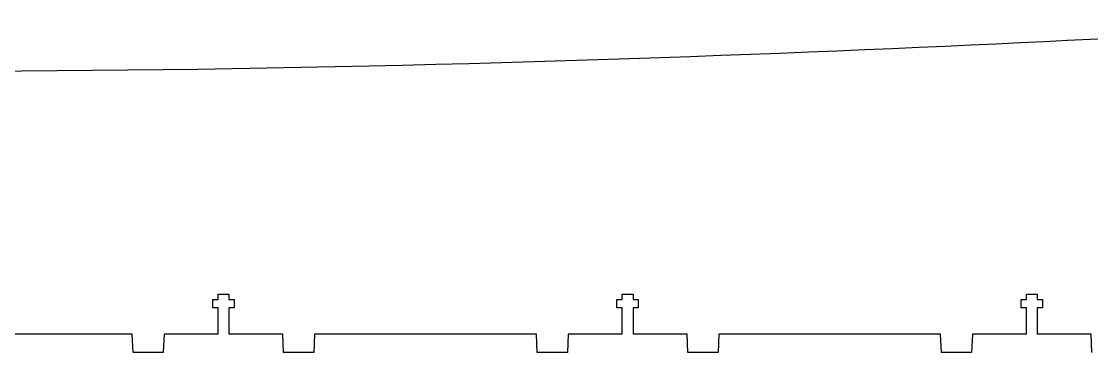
# Model space of a CAD drawing. Header units: millimetres. Extents: x -1172 to -29, y -862 to -38.
# Drawn here: x -600 to -315.8, y -861.6 to -773.7 of the extents above; entities that cross this region are included whole.
import ezdxf

# ---------------------------------------------------------------- set-up
doc = ezdxf.new("R2010")
doc.units = ezdxf.units.MM
doc.layers.add('CUTS', color=1, linetype='Continuous', true_color=0xff0000)

msp = doc.modelspace()

# ---------------------------------------------------------------- linework, layer by layer
at = {"layer": 'CUTS', "color": 1, "lineweight": 25, "true_color": 0xff0000}
for p, q in [((-547.77, -847.46), (-547.77, -846.02)), ((-547.77, -846.02), (-544.9, -846.02)), ((-544.9, -846.02), (-544.9, -847.46)), ((-440.43, -847.46), (-440.43, -846.02)), ((-440.43, -846.02), (-437.56, -846.02)), ((-437.56, -846.02), (-437.56, -847.46)), ((-333.09, -847.46), (-333.09, -846.02)), ((-333.09, -846.02), (-330.22, -846.02)), ((-330.22, -846.02), (-330.22, -847.46)), ((-549.17, -849.66), (-549.17, -847.46)), ((-549.17, -847.46), (-547.77, -847.46)), ((-547.77, -849.66), (-549.17, -849.66)), ((-547.77, -856.68), (-547.77, -849.66)), ((-544.9, -847.46), (-543.5, -847.46)), ((-543.5, -849.66), (-544.9, -849.66)), ((-544.9, -849.66), (-544.9, -856.68)), ((-543.5, -847.46), (-543.5, -849.66)), ((-441.83, -849.66), (-441.83, -847.46)), ((-441.83, -847.46), (-440.43, -847.46)), ((-440.43, -849.66), (-441.83, -849.66)), ((-440.43, -856.68), (-440.43, -849.66)), ((-437.56, -847.46), (-436.16, -847.46)), ((-436.16, -849.66), (-437.56, -849.66)), ((-437.56, -849.66), (-437.56, -856.68)), ((-436.16, -847.46), (-436.16, -849.66)), ((-334.49, -849.66), (-334.49, -847.46)), ((-334.49, -847.46), (-333.09, -847.46)), ((-333.09, -849.66), (-334.49, -849.66)), ((-333.09, -856.68), (-333.09, -849.66)), ((-330.22, -847.46), (-328.82, -847.46)), ((-328.82, -849.66), (-330.22, -849.66)), ((-330.22, -849.66), (-330.22, -856.68)), ((-328.82, -847.46), (-328.82, -849.66)), ((-570.56, -856.68), (-629.46, -856.68)), ((-570.36, -861.55), (-570.56, -856.68)), ((-562.13, -856.68), (-562.33, -861.55)), ((-547.77, -856.68), (-562.13, -856.68)), ((-530.56, -856.68), (-544.9, -856.68)), ((-530.36, -861.55), (-530.56, -856.68)), ((-522.12, -856.68), (-522.32, -861.55)), ((-463.22, -856.68), (-522.12, -856.68)), ((-463.02, -861.55), (-463.22, -856.68)), ((-454.79, -856.68), (-454.99, -861.55)), ((-440.43, -856.68), (-454.79, -856.68)), ((-423.22, -856.68), (-437.56, -856.68)), ((-423.02, -861.55), (-423.22, -856.68)), ((-414.78, -856.68), (-414.98, -861.55)), ((-355.88, -856.68), (-414.78, -856.68)), ((-355.68, -861.55), (-355.88, -856.68)), ((-347.45, -856.68), (-347.65, -861.55)), ((-333.09, -856.68), (-347.45, -856.68)), ((-315.88, -856.68), (-330.22, -856.68)), ((-315.68, -861.55), (-315.88, -856.68)), ((-562.33, -861.55), (-570.36, -861.55)), ((-522.32, -861.55), (-530.36, -861.55)), ((-454.99, -861.55), (-463.02, -861.55)), ((-414.98, -861.55), (-423.02, -861.55)), ((-347.65, -861.55), (-355.68, -861.55))]:
    msp.add_line(p, q, dxfattribs=at)
msp.add_open_spline([(-232.89, -773.73), (-232.89, -773.73), (-425.91, -787.01), (-628.32, -787.01)], degree=3, dxfattribs=at)

doc.saveas('drawing.dxf')
